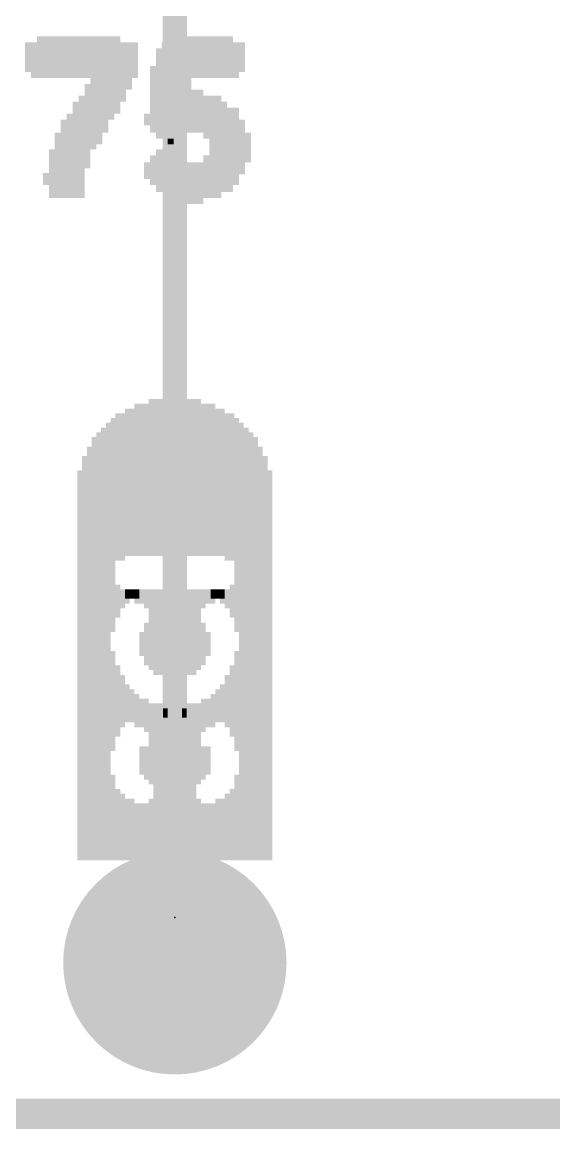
# Model space of a CAD drawing. Extents: x -31.8 to 54.9, y -10.7 to 32.8.
# Drawn here: x 15.23 to 19.7, y -0.13 to 9.18 of the extents above; entities that cross this region are included whole.
import ezdxf

# ---------------------------------------------------------------- set-up
doc = ezdxf.new("R2010")
doc.units = 0
for name, color, linetype in [('1', 12, 'CONTINUOUS'), ('16', 132, 'CONTINUOUS'), ('17', 110, 'CONTINUOUS'), ('20', 53, 'CONTINUOUS'), ('21', 41, 'CONTINUOUS'), ('22', 40, 'CONTINUOUS'), ('23', 53, 'CONTINUOUS'), ('24', 53, 'CONTINUOUS'), ('51', 53, 'CONTINUOUS')]:
    doc.layers.add(name, color=color, linetype=linetype)

# ---------------------------------------------------------------- blocks, each defined once
blk = doc.blocks.new('RECT')
blk.add_solid([(-0.5, -0.5), (0.5, -0.5), (-0.5, 0.5), (0.5, 0.5)])
blk = doc.blocks.new('ROUNDP')
at = {"const_width": 0.5}
blk.add_lwpolyline([(0, -0.25, 1), (0, 0.25, 1), (0, -0.25)], format="xyb", dxfattribs=at)

msp = doc.modelspace()

# ---------------------------------------------------------------- linework, layer by layer
at = {"layer": '1'}
for points, const_width in [([(16.51, 9.554), (16.51, 1.27)], 0.2032), ([(0, 0), (25.4, 0)], 0.254)]:
    msp.add_lwpolyline(points, dxfattribs=dict(at, const_width=const_width))
at = {"layer": '1', "const_width": 0.1016}
msp.add_lwpolyline([(16.4592, 1.27, 1), (16.5608, 1.27)], format="xyb", dxfattribs=at)
at = {"layer": '16', "const_width": 0.254}
msp.add_lwpolyline([(25.4, 0), (0, 0)], dxfattribs=at)
at = {"layer": '20', "const_width": 0.2032}
msp.add_lwpolyline([(0, 0), (25.4, 0)], dxfattribs=at)
at = {"layer": '23'}
msp.add_point((16.51, 1.651), dxfattribs=at)
at = {"layer": '24'}
msp.add_point((16.51, 1.651), dxfattribs=at)

# ---------------------------------------------------------------- block references
at = {"layer": '17', "xscale": 1.8796, "yscale": 1.8796, "rotation": 90}
msp.add_blockref('ROUNDP', (16.51, 1.27), dxfattribs=at)
msp.add_blockref('ROUNDP', (16.51, 1.27), dxfattribs=at)
at = {"layer": '21'}
for p, xscale, yscale in [((15.7, 9.037), 0.7, 0.05), ((16.725, 9.037), 0.55, 0.05), ((15.725, 8.987), 0.95, 0.05), ((15.725, 8.937), 0.95, 0.05), ((16.725, 8.937), 0.75, 0.05), ((16.75, 8.987), 0.7, 0.05), ((15.725, 8.887), 0.95, 0.05), ((15.725, 8.837), 0.95, 0.05), ((16.725, 8.887), 0.75, 0.05), ((16.725, 8.837), 0.75, 0.05), ((15.725, 8.787), 0.95, 0.05), ((15.75, 8.737), 0.9, 0.05), ((16.7, 8.787), 0.8, 0.05), ((16.675, 8.737), 0.75, 0.05), ((15.95, 8.637), 0.4, 0.05), ((15.975, 8.687), 0.35, 0.05), ((16.475, 8.687), 0.35, 0.05), ((16.475, 8.637), 0.35, 0.05), ((15.925, 8.587), 0.35, 0.05), ((16.525, 8.587), 0.45, 0.05), ((15.85, 8.487), 0.4, 0.05), ((15.9, 8.537), 0.4, 0.05), ((16.6, 8.537), 0.6, 0.05), ((16.625, 8.487), 0.65, 0.05), ((15.8, 8.387), 0.4, 0.05), ((15.85, 8.437), 0.4, 0.05), ((16.65, 8.387), 0.8, 0.05), ((16.675, 8.437), 0.75, 0.05), ((15.75, 8.337), 0.4, 0.05), ((15.75, 8.282), 0.4, 0.06), ((16.675, 8.337), 0.85, 0.05), ((16.7, 8.282), 0.8, 0.06), ((15.7, 8.227), 0.4, 0.05), ((15.7, 8.177), 0.4, 0.05), ((16.475, 8.227), 0.25, 0.05), ((16.475, 8.177), 0.05, 0.05), ((16.95, 8.227), 0.4, 0.05), ((16.975, 8.177), 0.35, 0.05), ((15.625, 8.087), 0.35, 0.05), ((15.675, 8.137), 0.35, 0.05), ((16.425, 8.087), 0.15, 0.05), ((16.975, 8.137), 0.35, 0.05), ((16.975, 8.087), 0.35, 0.05), ((15.625, 8.032), 0.35, 0.06), ((16.425, 8.032), 0.25, 0.06), ((16.95, 8.032), 0.4, 0.06), ((15.575, 7.887), 0.35, 0.05), ((15.625, 7.977), 0.35, 0.05), ((15.6, 7.927), 0.3, 0.05), ((16.675, 7.977), 0.85, 0.05), ((16.675, 7.927), 0.85, 0.05), ((16.65, 7.887), 0.8, 0.05), ((15.575, 7.837), 0.35, 0.05), ((16.675, 7.837), 0.75, 0.05), ((15.6, 7.782), 0.3, 0.06), ((15.6, 7.727), 0.3, 0.05), ((16.675, 7.782), 0.65, 0.06), ((16.675, 7.727), 0.45, 0.05), ((16.675, 7.677), 0.15, 0.05)]:
    msp.add_blockref('RECT', p, dxfattribs=dict(at, xscale=xscale, yscale=yscale))
at = {"layer": '21', "yscale": 0.04, "rotation": 90}
for p, xscale in [((16.19, 5.331), 1.28), ((16.23, 5.331), 1.28), ((16.27, 5.331), 1.28), ((16.31, 5.351), 1.32), ((16.35, 5.351), 1.32), ((16.39, 5.351), 1.32), ((16.43, 5.351), 1.32), ((16.47, 5.351), 1.32), ((16.51, 5.351), 1.32), ((16.55, 5.351), 1.32), ((16.59, 5.351), 1.32), ((16.63, 5.351), 1.32), ((16.67, 5.351), 1.32), ((16.71, 5.351), 1.32), ((16.75, 5.331), 1.28), ((16.79, 5.331), 1.28), ((16.83, 5.331), 1.28), ((16.03, 5.271), 1.24), ((16.07, 5.271), 1.24), ((16.11, 5.311), 1.24), ((16.15, 5.311), 1.24), ((16.87, 5.551), 0.76), ((16.91, 5.551), 0.76), ((16.95, 5.531), 0.72), ((16.99, 5.531), 0.72), ((15.91, 3.951), 3.64), ((15.95, 3.971), 3.68), ((15.99, 4.951), 1.8), ((17.03, 5.491), 0.72), ((17.07, 3.971), 3.68), ((17.11, 3.951), 3.64), ((15.83, 3.911), 3.56), ((15.87, 3.931), 3.6), ((17.15, 3.931), 3.6), ((17.19, 3.911), 3.56), ((15.79, 3.871), 3.48), ((17.23, 3.871), 3.48), ((15.75, 3.831), 3.4), ((17.27, 3.831), 3.4), ((15.71, 3.771), 3.28), ((17.31, 3.771), 3.28), ((16.03, 4.311), 0.28), ((16.07, 4.331), 0.16), ((16.11, 4.351), 0.12), ((16.15, 4.371), 0.08), ((16.19, 4.371), 0.08), ((16.23, 4.351), 0.12), ((16.27, 4.331), 0.16), ((16.31, 4.311), 0.2), ((16.35, 4.071), 0.68), ((16.39, 4.051), 0.72), ((16.43, 4.051), 0.72), ((16.47, 4.051), 0.72), ((16.51, 4.051), 0.72), ((16.55, 4.051), 0.72), ((16.59, 4.051), 0.72), ((16.63, 4.051), 0.72), ((16.67, 4.051), 0.72), ((16.71, 4.071), 0.68), ((16.75, 4.331), 0.16), ((16.79, 4.351), 0.12), ((16.83, 4.351), 0.12), ((16.87, 4.371), 0.08), ((16.91, 4.371), 0.08), ((16.95, 4.351), 0.12), ((16.99, 4.331), 0.24), ((17.03, 4.291), 0.32), ((16.31, 3.971), 0.4), ((16.75, 3.951), 0.36), ((16.27, 3.951), 0.28), ((16.79, 3.951), 0.2), ((15.99, 3.471), 0.84), ((16.03, 3.471), 0.6), ((17.03, 3.451), 0.64), ((16.07, 3.471), 0.44), ((16.95, 3.451), 0.4), ((16.99, 3.451), 0.48), ((16.11, 3.451), 0.32), ((16.15, 3.431), 0.28), ((16.91, 3.431), 0.28), ((16.19, 3.391), 0.28), ((16.23, 3.371), 0.24), ((16.27, 3.351), 0.28), ((16.31, 3.151), 0.6), ((16.35, 3.171), 0.56), ((16.39, 3.211), 0.48), ((16.63, 3.391), 0.12), ((16.67, 3.391), 0.12), ((16.71, 3.391), 0.12), ((16.75, 3.411), 0.16), ((16.79, 3.411), 0.16), ((16.83, 3.431), 0.2), ((16.87, 3.431), 0.2), ((16.43, 3.271), 0.28), ((16.47, 3.311), 0.2), ((16.51, 3.351), 0.12), ((16.55, 3.351), 0.12), ((16.59, 3.371), 0.08), ((16.27, 2.971), 0.24), ((16.71, 2.931), 0.32), ((16.75, 2.951), 0.28), ((16.79, 2.971), 0.24), ((16.23, 2.971), 0.16), ((16.67, 2.591), 0.92), ((16.63, 2.551), 0.84), ((15.99, 2.491), 0.72), ((16.59, 2.471), 0.68), ((16.03, 2.431), 0.6), ((16.55, 2.431), 0.6), ((16.99, 2.431), 0.6), ((17.03, 2.451), 0.64), ((16.07, 2.411), 0.56), ((16.11, 2.391), 0.52), ((16.15, 2.391), 0.52), ((16.19, 2.371), 0.48), ((16.23, 2.371), 0.48), ((16.27, 2.371), 0.48), ((16.31, 2.371), 0.48), ((16.35, 2.371), 0.48), ((16.39, 2.371), 0.48), ((16.43, 2.371), 0.48), ((16.47, 2.391), 0.52), ((16.51, 2.411), 0.56), ((16.71, 2.391), 0.52), ((16.75, 2.371), 0.48), ((16.79, 2.371), 0.48), ((16.87, 2.371), 0.48), ((16.91, 2.371), 0.48), ((16.95, 2.391), 0.52), ((16.83, 2.351), 0.44)]:
    msp.add_blockref('RECT', p, dxfattribs=dict(at, xscale=xscale))
at = {"layer": '22', "yscale": 0.04, "rotation": 90}
for p, xscale in [((16.19, 5.331), 1.28), ((16.23, 5.331), 1.28), ((16.27, 5.331), 1.28), ((16.31, 5.351), 1.32), ((16.35, 5.351), 1.32), ((16.39, 5.351), 1.32), ((16.43, 5.351), 1.32), ((16.47, 5.351), 1.32), ((16.51, 5.351), 1.32), ((16.55, 5.351), 1.32), ((16.59, 5.351), 1.32), ((16.63, 5.351), 1.32), ((16.67, 5.351), 1.32), ((16.71, 5.351), 1.32), ((16.75, 5.331), 1.28), ((16.79, 5.331), 1.28), ((16.83, 5.331), 1.28), ((16.03, 5.531), 0.72), ((16.07, 5.531), 0.72), ((16.11, 5.551), 0.76), ((16.15, 5.551), 0.76), ((16.87, 5.311), 1.24), ((16.91, 5.311), 1.24), ((16.95, 5.271), 1.24), ((16.99, 5.271), 1.24), ((15.91, 3.951), 3.64), ((15.95, 3.971), 3.68), ((15.99, 5.491), 0.72), ((17.03, 4.951), 1.8), ((17.07, 3.971), 3.68), ((17.11, 3.951), 3.64), ((15.83, 3.911), 3.56), ((15.87, 3.931), 3.6), ((17.15, 3.931), 3.6), ((17.19, 3.911), 3.56), ((15.79, 3.871), 3.48), ((17.23, 3.871), 3.48), ((15.75, 3.831), 3.4), ((17.27, 3.831), 3.4), ((15.71, 3.771), 3.28), ((17.31, 3.771), 3.28), ((15.99, 4.291), 0.32), ((16.03, 4.331), 0.24), ((16.07, 4.351), 0.12), ((16.11, 4.371), 0.08), ((16.15, 4.371), 0.08), ((16.19, 4.351), 0.12), ((16.23, 4.351), 0.12), ((16.27, 4.331), 0.16), ((16.31, 4.071), 0.68), ((16.35, 4.051), 0.72), ((16.39, 4.051), 0.72), ((16.43, 4.051), 0.72), ((16.47, 4.051), 0.72), ((16.51, 4.051), 0.72), ((16.55, 4.051), 0.72), ((16.59, 4.051), 0.72), ((16.63, 4.051), 0.72), ((16.67, 4.071), 0.68), ((16.71, 4.311), 0.2), ((16.75, 4.331), 0.16), ((16.79, 4.351), 0.12), ((16.83, 4.371), 0.08), ((16.87, 4.371), 0.08), ((16.91, 4.351), 0.12), ((16.95, 4.331), 0.16), ((16.99, 4.311), 0.28), ((16.27, 3.951), 0.36), ((16.71, 3.971), 0.4), ((16.23, 3.951), 0.2), ((16.75, 3.951), 0.28), ((17.03, 3.471), 0.84), ((15.99, 3.451), 0.64), ((16.99, 3.471), 0.6), ((16.03, 3.451), 0.48), ((16.07, 3.451), 0.4), ((16.95, 3.471), 0.44), ((16.11, 3.431), 0.28), ((16.87, 3.431), 0.28), ((16.91, 3.451), 0.32), ((16.15, 3.431), 0.2), ((16.19, 3.431), 0.2), ((16.23, 3.411), 0.16), ((16.27, 3.411), 0.16), ((16.31, 3.391), 0.12), ((16.35, 3.391), 0.12), ((16.39, 3.391), 0.12), ((16.63, 3.211), 0.48), ((16.67, 3.171), 0.56), ((16.71, 3.151), 0.6), ((16.75, 3.351), 0.28), ((16.79, 3.371), 0.24), ((16.83, 3.391), 0.28), ((16.43, 3.371), 0.08), ((16.47, 3.351), 0.12), ((16.51, 3.351), 0.12), ((16.55, 3.311), 0.2), ((16.59, 3.271), 0.28), ((16.23, 2.971), 0.24), ((16.27, 2.951), 0.28), ((16.31, 2.931), 0.32), ((16.75, 2.971), 0.24), ((16.35, 2.591), 0.92), ((16.79, 2.971), 0.16), ((16.39, 2.551), 0.84), ((16.43, 2.471), 0.68), ((17.03, 2.491), 0.72), ((15.99, 2.451), 0.64), ((16.03, 2.431), 0.6), ((16.47, 2.431), 0.6), ((16.99, 2.431), 0.6), ((16.07, 2.391), 0.52), ((16.11, 2.371), 0.48), ((16.15, 2.371), 0.48), ((16.23, 2.371), 0.48), ((16.27, 2.371), 0.48), ((16.31, 2.391), 0.52), ((16.51, 2.411), 0.56), ((16.55, 2.391), 0.52), ((16.59, 2.371), 0.48), ((16.63, 2.371), 0.48), ((16.67, 2.371), 0.48), ((16.71, 2.371), 0.48), ((16.75, 2.371), 0.48), ((16.79, 2.371), 0.48), ((16.83, 2.371), 0.48), ((16.87, 2.391), 0.52), ((16.91, 2.391), 0.52), ((16.95, 2.411), 0.56), ((16.19, 2.351), 0.44)]:
    msp.add_blockref('RECT', p, dxfattribs=dict(at, xscale=xscale))
at = {"layer": '51', "xscale": 0.508, "yscale": 0.508}
msp.add_blockref('RECT', (16.51, 1.27), dxfattribs=at)

doc.saveas('drawing.dxf')
